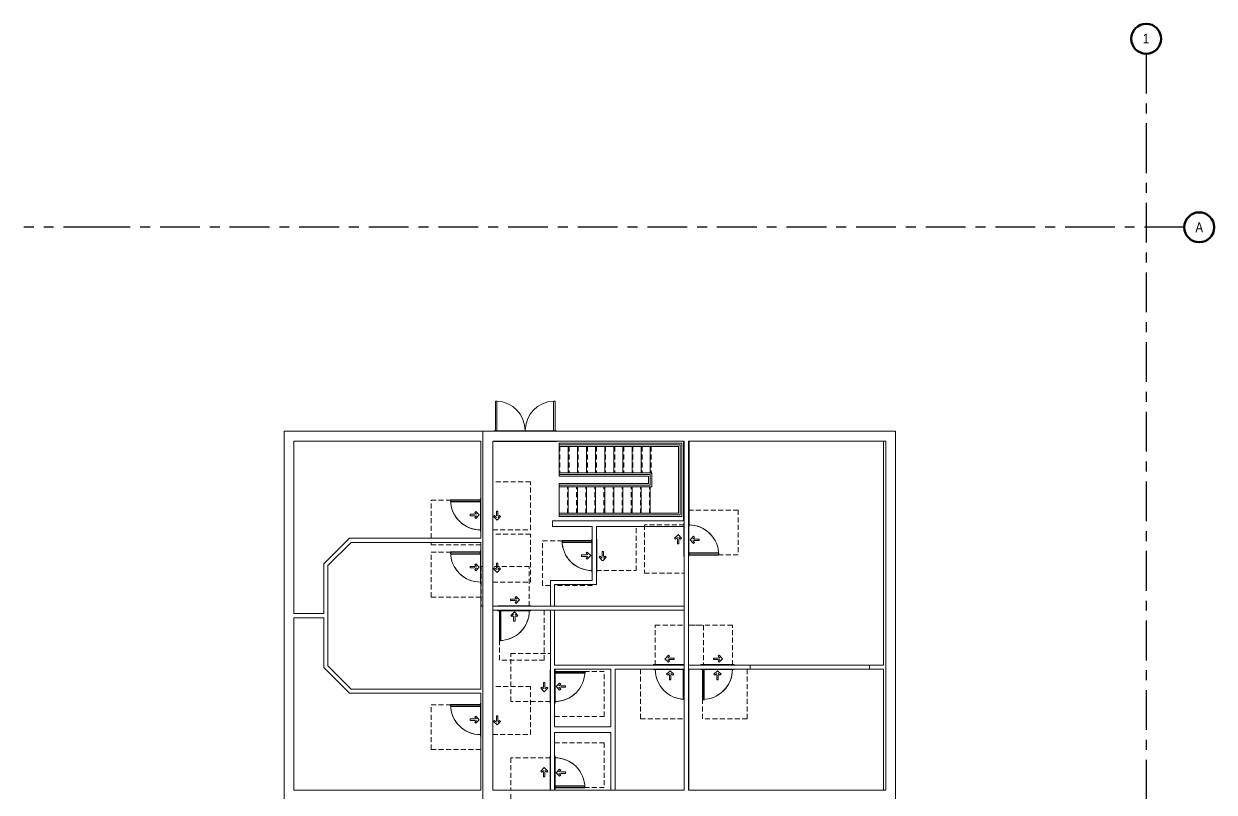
# Model space of a CAD drawing. Header units: inches. Extents: x -84 to 1352, y -748 to 1419.
# Drawn here: x -84 to 1352, y 492 to 1419 of the extents above; entities that cross this region are included whole.
import ezdxf

# ---------------------------------------------------------------- set-up
doc = ezdxf.new("R2010")
doc.units = ezdxf.units.IN
doc.header["$MEASUREMENT"] = 0
for name, pattern in [('ADA Clearance', [9, 6, -3]), ('Grid Line', [84, 48, -12, 12, -12]), ('Overhead', [9.75, 6, -3.75])]:
    doc.linetypes.add(name, pattern=pattern)
for name, color, linetype, lineweight in [('A-DOOR', 31, 'Continuous', 15), ('A-DOOR-FRAM', 31, 'Continuous', 15), ('A-FLOR-HRAL', 11, 'Continuous', 15), ('A-WALL', 113, 'Continuous', 15), ('I-WALL', 2, 'Continuous', 15), ('S-GRID', 1, 'Continuous', 9), ('S-GRID-IDEN', 1, 'Continuous', 50), ('S-STRS', 31, 'Continuous', 15)]:
    doc.layers.add(name, color=color, linetype=linetype, lineweight=lineweight)
doc.styles.add('Arial Narrow', font='ARIALN.TTF', dxfattribs={"height": 12})

# ---------------------------------------------------------------- blocks, each defined once
blk = doc.blocks.new('Door-Single_CE_ - HM Door-2_ HM Frame-V6-ROOF')
at = {"layer": 'A-DOOR', "color": 253, "linetype": 'ADA Clearance'}
for p, q in [((-36, 66), (-33, 66)), ((-36, 6), (-36, 66)), ((-28, 66), (18, 66)), ((18, 66), (18, 6)), ((-0.9, 19), (-0.9, 11.2)), ((0.9, 19), (-0.9, 19)), ((0.9, 19), (0.9, 11.2)), ((-3, 13.4), (-4.3, 12.1)), ((-4.3, 12.1), (0, 7.9)), ((-3, 13.4), (-0.9, 11.2)), ((4.2, 12.1), (0, 7.9)), ((3, 13.4), (0.9, 11.2)), ((3, 13.4), (4.2, 12.1)), ((-18, -8.5), (-18, -54)), ((-2, -9.3), (-6.3, -13.5)), ((-2, -17.8), (-6.3, -13.5)), ((-0.8, -10.5), (-2.9, -12.7)), ((4.8, -12.7), (-2.9, -12.7)), ((-0.8, -10.5), (-2, -9.3)), ((4.8, -14.4), (4.8, -12.7)), ((40, -54), (40, -8.5)), ((4.8, -14.4), (-2.9, -14.4)), ((-0.8, -16.5), (-2.9, -14.4)), ((-0.8, -16.5), (-2, -17.8)), ((-18, -54), (40, -54))]:
    blk.add_line(p, q, dxfattribs=at)
at = {"layer": 'A-DOOR', "color": 53, "lineweight": 25}
for p, q in [((18, 42.5), (16.2, 42.5)), ((16.2, 42.5), (16.2, 6.5)), ((18, 42.5), (16.2, 42.5)), ((16.2, 42.5), (16.2, 6.5)), ((18, 6.5), (18, 42.5)), ((18, 6.5), (18, 42.5)), ((16.2, 6.5), (18, 6.5)), ((18, 6.5), (16.2, 6.5))]:
    blk.add_line(p, q, dxfattribs=at)
at = {"layer": 'A-DOOR', "color": 253}
for end in [179.9988, 180.5, 180.5, 180.5]:
    blk.add_arc((18, 6.5), 36, 90, end, dxfattribs=at)
at = {"layer": 'A-DOOR-FRAM', "color": 253}
for p, q in [((-20, 6.5), (20, 6.5)), ((-20, 6), (-20, 6.5)), ((20, 6.5), (20, 6))]:
    blk.add_line(p, q, dxfattribs=at)
blk = doc.blocks.new('Door-Single_CE_ - HM Door-2_ HM Frame-V7-ROOF')
at = {"layer": 'A-DOOR', "color": 253, "linetype": 'ADA Clearance'}
for p, q in [((-36, 66), (18, 66)), ((-36, 6), (-36, 66)), ((18, 66), (18, 6)), ((-0.9, 19), (-0.9, 11.2)), ((0.9, 19), (-0.9, 19)), ((0.9, 19), (0.9, 11.2)), ((-3, 13.4), (-4.3, 12.1)), ((-4.3, 12.1), (0, 7.9)), ((-3, 13.4), (-0.9, 11.2)), ((4.2, 12.1), (0, 7.9)), ((3, 13.4), (0.9, 11.2)), ((3, 13.4), (4.2, 12.1)), ((-18, -8.5), (-18, -54)), ((-2, -9.3), (-6.3, -13.5)), ((-2, -17.8), (-6.3, -13.5)), ((-0.8, -10.5), (-2.9, -12.7)), ((4.8, -12.7), (-2.9, -12.7)), ((-0.8, -10.5), (-2, -9.3)), ((4.8, -14.4), (4.8, -12.7)), ((40, -54), (40, -8.5)), ((4.8, -14.4), (-2.9, -14.4)), ((-0.8, -16.5), (-2.9, -14.4)), ((-0.8, -16.5), (-2, -17.8)), ((-18, -54), (40, -54))]:
    blk.add_line(p, q, dxfattribs=at)
at = {"layer": 'A-DOOR', "color": 53, "lineweight": 25}
for p, q in [((18, 42.5), (16.2, 42.5)), ((16.2, 42.5), (16.2, 6.5)), ((18, 42.5), (16.2, 42.5)), ((16.2, 42.5), (16.2, 6.5)), ((18, 6.5), (18, 42.5)), ((18, 6.5), (18, 42.5)), ((16.2, 6.5), (18, 6.5)), ((18, 6.5), (16.2, 6.5))]:
    blk.add_line(p, q, dxfattribs=at)
at = {"layer": 'A-DOOR', "color": 253}
for end in [179.9988, 180.5, 180.5, 180.5]:
    blk.add_arc((18, 6.5), 36, 90, end, dxfattribs=at)
at = {"layer": 'A-DOOR-FRAM', "color": 253}
for p, q in [((-20, 6.5), (20, 6.5)), ((-20, 6), (-20, 6.5)), ((20, 6.5), (20, 6))]:
    blk.add_line(p, q, dxfattribs=at)
blk = doc.blocks.new('Door-Single_CE_ - HM Door-2_ HM Frame-V8-ROOF')
at = {"layer": 'A-DOOR', "color": 253, "linetype": 'ADA Clearance'}
for p, q in [((-36, 62.5), (18, 62.5)), ((-36, 2.5), (-36, 62.5)), ((18, 62.5), (18, 2.5)), ((-0.9, 15.5), (-0.9, 7.7)), ((0.9, 15.5), (-0.9, 15.5)), ((0.9, 15.5), (0.9, 7.7)), ((-3, 9.9), (-4.3, 8.6)), ((-4.3, 8.6), (0, 4.4)), ((-3, 9.9), (-0.9, 7.7)), ((4.2, 8.6), (0, 4.4)), ((3, 9.9), (0.9, 7.7)), ((3, 9.9), (4.2, 8.6)), ((-18, -2.5), (-18, -50.5)), ((-2, -5.8), (-6.3, -10)), ((-2, -14.3), (-6.3, -10)), ((-0.8, -7), (-2.9, -9.2)), ((4.8, -9.2), (-2.9, -9.2)), ((4.8, -10.9), (-2.9, -10.9)), ((-0.8, -13), (-2.9, -10.9)), ((-0.8, -7), (-2, -5.8)), ((-0.8, -13), (-2, -14.3)), ((4.8, -10.9), (4.8, -9.2)), ((-18, -50.5), (35, -50.5))]:
    blk.add_line(p, q, dxfattribs=at)
at = {"layer": 'A-DOOR', "color": 53, "lineweight": 25}
for p, q in [((18, 39), (16.2, 39)), ((16.2, 39), (16.2, 3)), ((18, 39), (16.2, 39)), ((16.2, 39), (16.2, 3)), ((18, 3), (18, 39)), ((18, 3), (18, 39)), ((18, 3), (16.2, 3)), ((16.2, 3), (18, 3))]:
    blk.add_line(p, q, dxfattribs=at)
at = {"layer": 'A-DOOR', "color": 253}
for end in [179.9988, 180.5, 180.5, 180.5]:
    blk.add_arc((18, 3), 36, 90, end, dxfattribs=at)
at = {"layer": 'A-DOOR-FRAM', "color": 253}
for p, q in [((-20, 3), (20, 3)), ((-20, 2.5), (-20, 3)), ((20, 3), (20, 2.5)), ((-20, -3), (-20, -2.5)), ((20, -3), (-20, -3)), ((20, -2.5), (20, -3))]:
    blk.add_line(p, q, dxfattribs=at)
blk = doc.blocks.new('Door-Single_CE_ - HM Door-2_ HM Frame-V9-ROOF')
at = {"layer": 'A-DOOR', "color": 253, "linetype": 'ADA Clearance'}
for p, q in [((-18, 50.5), (17, 50.5)), ((-18, 2.5), (-18, 50.5)), ((22, 50.5), (40, 50.5)), ((40, 50.5), (40, 3)), ((-2, 14.3), (-6.3, 10)), ((-2, 5.8), (-6.3, 10)), ((-0.8, 13), (-2.9, 10.9)), ((4.8, 10.9), (-2.9, 10.9)), ((4.8, 9.2), (-2.9, 9.2)), ((-0.8, 7), (-2.9, 9.2)), ((-0.8, 13), (-2, 14.3)), ((-0.8, 7), (-2, 5.8)), ((4.8, 10.9), (4.8, 9.2)), ((-36, -2.5), (-36, -62.5)), ((-4.3, -8.6), (0, -4.4)), ((-3, -9.9), (-4.3, -8.6)), ((-3, -9.9), (-0.9, -7.7)), ((-0.9, -15.5), (-0.9, -7.7)), ((4.2, -8.6), (0, -4.4)), ((0.9, -15.5), (0.9, -7.7)), ((3, -9.9), (0.9, -7.7)), ((3, -9.9), (4.2, -8.6)), ((0.9, -15.5), (-0.9, -15.5)), ((-36, -62.5), (17, -62.5))]:
    blk.add_line(p, q, dxfattribs=at)
at = {"layer": 'A-DOOR', "color": 53, "lineweight": 25}
for p, q in [((16.2, -39), (16.2, -3)), ((16.2, -39), (16.2, -3)), ((17, -3), (16.2, -3)), ((16.2, -3), (17, -3)), ((17, -39), (16.2, -39)), ((17, -39), (16.2, -39))]:
    blk.add_line(p, q, dxfattribs=at)
at = {"layer": 'A-DOOR', "color": 253}
for start in [179.5, 179.5, 179.5, 180.0012]:
    blk.add_arc((18, -3), 36, start, 268.4038, dxfattribs=at)
at = {"layer": 'A-DOOR-FRAM', "color": 253}
for p, q in [((-20, 3), (17, 3)), ((-20, 2.5), (-20, 3)), ((-20, -3), (-20, -2.5)), ((17, -3), (-20, -3))]:
    blk.add_line(p, q, dxfattribs=at)
blk = doc.blocks.new('Door-Double_CE_ - HM Door-2_ HM Frame-5139198-ROOF')
at = {"layer": 'A-DOOR', "color": 253}
for p, q in [((-34.25, 42.5), (-36, 42.5)), ((-36, 42.5), (-36, 6.5)), ((-34.25, 6.5), (-34.25, 42.5)), ((36, 42.5), (34.25, 42.5)), ((34.25, 42.5), (34.25, 6.5)), ((36, 6.5), (36, 42.5)), ((-36, 6.5), (-34.25, 6.5)), ((34.25, 6.5), (36, 6.5))]:
    blk.add_line(p, q, dxfattribs=at)
for centre, start, end in [((-36, 6.5), 0.00117, 87.20673), ((36, 6.5), 92.78435, 179.99883)]:
    blk.add_arc(centre, 36, start, end, dxfattribs=at)
at = {"layer": 'A-DOOR-FRAM', "color": 253}
for p, q in [((-38, 6.5), (-36, 6.5)), ((-38, 6), (-38, 6.5)), ((-34.25, 6.5), (34.25, 6.5)), ((36, 6.5), (38, 6.5)), ((38, 6.5), (38, 6)), ((-38, -6.5), (-38, -6)), ((38, -6.5), (-38, -6.5)), ((38, -6), (38, -6.5))]:
    blk.add_line(p, q, dxfattribs=at)
blk = doc.blocks.new('Railing - Railing-5139451-ROOF')
at = {"layer": 'A-FLOR-HRAL', "color": 253}
for p, q in [((561.6, 877.6), (671.6, 877.6)), ((561.6, 875.6), (561.6, 877.6)), ((671.6, 877.6), (673.6, 877.6)), ((673.6, 877.6), (673.6, 860.8)), ((561.6, 875.6), (671.6, 875.6)), ((561.6, 860.8), (561.6, 862.8)), ((671.6, 862.8), (561.6, 862.8)), ((671.6, 875.6), (671.6, 862.8)), ((673.6, 860.8), (561.6, 860.8))]:
    blk.add_line(p, q, dxfattribs=at)
blk = doc.blocks.new('Railing - Railing-5139455-ROOF')
at = {"layer": 'A-FLOR-HRAL', "color": 253}
for p, q in [((561.6, 911.6), (671.6, 911.6)), ((561.6, 909.6), (561.6, 911.6)), ((561.6, 909.6), (671.6, 909.6)), ((671.6, 911.6), (707.6, 911.6)), ((671.6, 909.6), (705.6, 909.6)), ((705.6, 909.6), (705.6, 828.8)), ((707.6, 911.6), (707.6, 826.8)), ((561.6, 826.8), (561.6, 828.8)), ((671.6, 828.8), (561.6, 828.8)), ((671.6, 826.8), (561.6, 826.8)), ((705.6, 828.8), (671.6, 828.8)), ((707.6, 826.8), (671.6, 826.8))]:
    blk.add_line(p, q, dxfattribs=at)
blk = doc.blocks.new('Door-Single_CE_ - HM Door-2_ HM Frame-V5-ROOF')
at = {"layer": 'A-DOOR', "color": 253, "linetype": 'ADA Clearance'}
for p, q in [((-18, 50.5), (40, 50.5)), ((-18, 2.5), (-18, 50.5)), ((40, 50.5), (40, 2.5)), ((-2, 14.3), (-6.3, 10)), ((-2, 5.8), (-6.3, 10)), ((-0.8, 13), (-2.9, 10.9)), ((4.8, 10.9), (-2.9, 10.9)), ((4.8, 9.2), (-2.9, 9.2)), ((-0.8, 7), (-2.9, 9.2)), ((-0.8, 13), (-2, 14.3)), ((-0.8, 7), (-2, 5.8)), ((4.8, 10.9), (4.8, 9.2)), ((-36, -2.5), (-36, -62.5)), ((-4.3, -8.6), (0, -4.4)), ((-3, -9.9), (-4.3, -8.6)), ((-3, -9.9), (-0.9, -7.7)), ((-0.9, -15.5), (-0.9, -7.7)), ((4.2, -8.6), (0, -4.4)), ((0.9, -15.5), (0.9, -7.7)), ((3, -9.9), (0.9, -7.7)), ((3, -9.9), (4.2, -8.6)), ((18, -62.5), (18, -2.5)), ((0.9, -15.5), (-0.9, -15.5)), ((-36, -62.5), (18, -62.5))]:
    blk.add_line(p, q, dxfattribs=at)
at = {"layer": 'A-DOOR', "color": 53, "lineweight": 25}
for p, q in [((16.2, -39), (16.2, -3)), ((16.2, -39), (16.2, -3)), ((18, -3), (16.2, -3)), ((16.2, -3), (18, -3)), ((18, -3), (18, -39)), ((18, -3), (18, -39)), ((18, -39), (16.2, -39)), ((18, -39), (16.2, -39))]:
    blk.add_line(p, q, dxfattribs=at)
at = {"layer": 'A-DOOR', "color": 253}
for start in [179.5, 179.5, 179.5, 180.0012]:
    blk.add_arc((18, -3), 36, start, 270, dxfattribs=at)
at = {"layer": 'A-DOOR-FRAM', "color": 253}
for p, q in [((-20, 3), (20, 3)), ((-20, 2.5), (-20, 3)), ((20, 3), (20, 2.5)), ((-20, -3), (-20, -2.5)), ((20, -3), (-20, -3)), ((20, -2.5), (20, -3))]:
    blk.add_line(p, q, dxfattribs=at)
blk = doc.blocks.new('Door-Single_CE_ - HM Door-2_ HM Frame-V11-ROOF')
at = {"layer": 'A-DOOR', "color": 253, "linetype": 'ADA Clearance'}
for p, q in [((-36, 62.5), (18, 62.5)), ((-36, 2.5), (-36, 62.5)), ((18, 62.5), (18, 2.5)), ((-0.9, 15.5), (-0.9, 7.7)), ((0.9, 15.5), (-0.9, 15.5)), ((0.9, 15.5), (0.9, 7.7)), ((-3, 9.9), (-4.3, 8.6)), ((-4.3, 8.6), (0, 4.4)), ((-3, 9.9), (-0.9, 7.7)), ((4.2, 8.6), (0, 4.4)), ((3, 9.9), (0.9, 7.7)), ((3, 9.9), (4.2, 8.6)), ((-18, -2.5), (-18, -50.5)), ((-2, -5.8), (-6.3, -10)), ((-2, -14.3), (-6.3, -10)), ((-0.8, -7), (-2.9, -9.2)), ((4.8, -9.2), (-2.9, -9.2)), ((4.8, -10.9), (-2.9, -10.9)), ((-0.8, -13), (-2.9, -10.9)), ((-0.8, -7), (-2, -5.8)), ((-0.8, -13), (-2, -14.3)), ((4.8, -10.9), (4.8, -9.2)), ((40, -50.5), (40, -2.5)), ((-18, -50.5), (21, -50.5)), ((26, -50.5), (40, -50.5))]:
    blk.add_line(p, q, dxfattribs=at)
at = {"layer": 'A-DOOR', "color": 53, "lineweight": 25}
for p, q in [((18, 39), (16.2, 39)), ((16.2, 39), (16.2, 3)), ((18, 39), (16.2, 39)), ((16.2, 39), (16.2, 3)), ((18, 3), (18, 39)), ((18, 3), (18, 39)), ((18, 3), (16.2, 3)), ((16.2, 3), (18, 3))]:
    blk.add_line(p, q, dxfattribs=at)
at = {"layer": 'A-DOOR', "color": 253}
for end in [179.9988, 180.5, 180.5, 180.5]:
    blk.add_arc((18, 3), 36, 90, end, dxfattribs=at)
at = {"layer": 'A-DOOR-FRAM', "color": 253}
for p, q in [((-20, 3), (20, 3)), ((-20, 2.5), (-20, 3)), ((20, 3), (20, 2.5)), ((-20, -3), (-20, -2.5)), ((20, -3), (-20, -3)), ((20, -2.5), (20, -3))]:
    blk.add_line(p, q, dxfattribs=at)
blk = doc.blocks.new('Door-Single_CE_ - HM Door-2_ HM Frame-V16-ROOF')
at = {"layer": 'A-DOOR', "color": 253, "linetype": 'ADA Clearance'}
for p, q in [((-36, 62.5), (18, 62.5)), ((-36, 53), (-36, 62.5)), ((18, 62.5), (18, 2.5)), ((-36, 2.5), (-36, 48)), ((-0.9, 15.5), (-0.9, 7.7)), ((0.9, 15.5), (-0.9, 15.5)), ((0.9, 15.5), (0.9, 7.7)), ((-35, 2.5), (-36, 2.5)), ((-3, 9.9), (-4.3, 8.6)), ((-4.3, 8.6), (0, 4.4)), ((-3, 9.9), (-0.9, 7.7)), ((4.2, 8.6), (0, 4.4)), ((3, 9.9), (0.9, 7.7)), ((3, 9.9), (4.2, 8.6)), ((-18, -2.5), (-18, -50.5)), ((-2, -5.8), (-6.3, -10)), ((-2, -14.3), (-6.3, -10)), ((-0.8, -7), (-2.9, -9.2)), ((4.8, -9.2), (-2.9, -9.2)), ((4.8, -10.9), (-2.9, -10.9)), ((-0.8, -13), (-2.9, -10.9)), ((-0.8, -7), (-2, -5.8)), ((-0.8, -13), (-2, -14.3)), ((4.8, -10.9), (4.8, -9.2)), ((-18, -50.5), (35, -50.5))]:
    blk.add_line(p, q, dxfattribs=at)
at = {"layer": 'A-DOOR', "color": 53, "lineweight": 25}
for p, q in [((18, 39), (16.2, 39)), ((16.2, 39), (16.2, 3)), ((18, 39), (16.2, 39)), ((16.2, 39), (16.2, 3)), ((18, 3), (18, 39)), ((18, 3), (18, 39)), ((18, 3), (16.2, 3)), ((16.2, 3), (18, 3))]:
    blk.add_line(p, q, dxfattribs=at)
at = {"layer": 'A-DOOR', "color": 253}
for end in [179.9988, 180.5, 180.5, 180.5]:
    blk.add_arc((18, 3), 36, 90, end, dxfattribs=at)
at = {"layer": 'A-DOOR-FRAM', "color": 253}
for p, q in [((-20, 3), (20, 3)), ((-20, 2.5), (-20, 3)), ((20, 3), (20, 2.5)), ((-20, -3), (-20, -2.5)), ((20, -3), (-20, -3)), ((20, -2.5), (20, -3))]:
    blk.add_line(p, q, dxfattribs=at)
blk = doc.blocks.new('Door-Single_CE_ - HM Door-2_ HM Frame-V18-ROOF')
at = {"layer": 'A-DOOR', "color": 253, "linetype": 'ADA Clearance'}
for p, q in [((-36, 62.5), (18, 62.5)), ((-36, 2.5), (-36, 62.5)), ((18, 62.5), (18, 2.5)), ((-0.9, 15.5), (-0.9, 7.7)), ((0.9, 15.5), (-0.9, 15.5)), ((0.9, 15.5), (0.9, 7.7)), ((-3, 9.9), (-4.3, 8.6)), ((-4.3, 8.6), (0, 4.4)), ((-3, 9.9), (-0.9, 7.7)), ((4.2, 8.6), (0, 4.4)), ((3, 9.9), (0.9, 7.7)), ((3, 9.9), (4.2, 8.6)), ((-18, -2.5), (-18, -50.5)), ((-2, -5.8), (-6.3, -10)), ((-2, -14.3), (-6.3, -10)), ((-0.8, -7), (-2.9, -9.2)), ((4.8, -9.2), (-2.9, -9.2)), ((4.8, -10.9), (-2.9, -10.9)), ((-0.8, -13), (-2.9, -10.9)), ((-0.8, -7), (-2, -5.8)), ((-0.8, -13), (-2, -14.3)), ((4.8, -10.9), (4.8, -9.2)), ((40, -50.5), (40, -2.5)), ((-18, -50.5), (40, -50.5))]:
    blk.add_line(p, q, dxfattribs=at)
at = {"layer": 'A-DOOR', "color": 53, "lineweight": 25}
for p, q in [((18, 39), (16.2, 39)), ((16.2, 39), (16.2, 3)), ((18, 39), (16.2, 39)), ((16.2, 39), (16.2, 3)), ((18, 3), (18, 39)), ((18, 3), (18, 39)), ((18, 3), (16.2, 3)), ((16.2, 3), (18, 3))]:
    blk.add_line(p, q, dxfattribs=at)
at = {"layer": 'A-DOOR', "color": 253}
for end in [179.9988, 180.5, 180.5, 180.5]:
    blk.add_arc((18, 3), 36, 90, end, dxfattribs=at)
at = {"layer": 'A-DOOR-FRAM', "color": 253}
for p, q in [((-20, 3), (20, 3)), ((-20, 2.5), (-20, 3)), ((20, 3), (20, 2.5)), ((-20, -3), (-20, -2.5)), ((20, -3), (-20, -3)), ((20, -2.5), (20, -3))]:
    blk.add_line(p, q, dxfattribs=at)
blk = doc.blocks.new('Door-Single_CE_ - HM Door-2_ HM Frame-V19-ROOF')
at = {"layer": 'A-DOOR', "color": 253, "linetype": 'ADA Clearance'}
for p, q in [((-36, 62.5), (18, 62.5)), ((-36, 2.5), (-36, 62.5)), ((18, 62.5), (18, 2.5)), ((-0.9, 15.5), (-0.9, 7.7)), ((0.9, 15.5), (-0.9, 15.5)), ((0.9, 15.5), (0.9, 7.7)), ((-3, 9.9), (-4.3, 8.6)), ((-4.3, 8.6), (0, 4.4)), ((-3, 9.9), (-0.9, 7.7)), ((4.2, 8.6), (0, 4.4)), ((3, 9.9), (0.9, 7.7)), ((3, 9.9), (4.2, 8.6)), ((-18, -2.5), (-18, -50.5)), ((-2, -5.8), (-6.3, -10)), ((-2, -14.3), (-6.3, -10)), ((-0.8, -7), (-2.9, -9.2)), ((4.8, -9.2), (-2.9, -9.2)), ((4.8, -10.9), (-2.9, -10.9)), ((-0.8, -13), (-2.9, -10.9)), ((-0.8, -7), (-2, -5.8)), ((-0.8, -13), (-2, -14.3)), ((4.8, -10.9), (4.8, -9.2)), ((40, -2.5), (38, -2.5)), ((40, -50.5), (40, -2.5)), ((-18, -50.5), (26, -50.5)), ((38, -50.5), (40, -50.5))]:
    blk.add_line(p, q, dxfattribs=at)
at = {"layer": 'A-DOOR', "color": 53, "lineweight": 25}
for p, q in [((18, 39), (16.2, 39)), ((16.2, 39), (16.2, 3)), ((18, 39), (16.2, 39)), ((16.2, 39), (16.2, 3)), ((18, 3), (18, 39)), ((18, 3), (18, 39)), ((18, 3), (16.2, 3)), ((16.2, 3), (18, 3))]:
    blk.add_line(p, q, dxfattribs=at)
at = {"layer": 'A-DOOR', "color": 253}
for end in [179.9988, 180.5, 180.5, 180.5]:
    blk.add_arc((18, 3), 36, 90, end, dxfattribs=at)
at = {"layer": 'A-DOOR-FRAM', "color": 253}
for p, q in [((-20, 3), (20, 3)), ((-20, 2.5), (-20, 3)), ((20, 3), (20, 2.5)), ((-20, -3), (-20, -2.5)), ((20, -3), (-20, -3)), ((20, -2.5), (20, -3))]:
    blk.add_line(p, q, dxfattribs=at)
blk = doc.blocks.new('Grid - Grid Head-Circle_CE_-46466-ROOF')
at = {"layer": 'S-GRID-IDEN'}
blk.add_circle((0, 0), 0.188, dxfattribs=at)

msp = doc.modelspace()

# ---------------------------------------------------------------- linework, layer by layer
at = {"layer": 'A-WALL', "color": 253}
for p, q in [((229.6, -4.2), (229.6, 927.8)), ((229.6, 927.8), (967.6, 927.8)), ((469.6, -748.2), (469.6, 927.8)), ((967.6, 927.8), (967.6, -4.2)), ((241.6, 915.8), (241.6, 707.8)), ((467.1, 915.8), (241.6, 915.8)), ((467.1, 798.8), (467.1, 915.8)), ((481.6, 915.8), (481.6, 494.8)), ((712.6, 915.8), (481.6, 915.8)), ((955.6, 915.8), (717.6, 915.8)), ((953.1, 645.8), (953.1, 915.8)), ((955.6, 494.8), (955.6, 915.8)), ((467.1, 616.8), (467.1, 793.8)), ((241.6, 702.8), (241.6, 494.8)), ((953.1, 494.8), (953.1, 640.8)), ((467.1, 494.8), (467.1, 611.8))]:
    msp.add_line(p, q, dxfattribs=at)
at = {"layer": 'I-WALL', "color": 253}
for p, q in [((711.6, 819.8), (711.6, 915.8)), ((712.6, 494.8), (712.6, 915.8)), ((717.6, 915.8), (717.6, 494.8)), ((718.6, 915.8), (718.6, 812.8)), ((553.6, 819.8), (711.6, 819.8)), ((553.6, 812.8), (553.6, 819.8)), ((601.6, 812.8), (553.6, 812.8)), ((601.6, 747.8), (601.6, 812.8)), ((712.1, 812.8), (606.6, 812.8)), ((606.6, 812.8), (606.6, 742.8)), ((718.1, 812.8), (718.6, 812.8)), ((277.6, 767.8), (308.6, 798.8)), ((310.7, 793.8), (282.6, 765.8)), ((308.6, 798.8), (467.1, 798.8)), ((467.1, 793.8), (310.7, 793.8)), ((277.6, 707.8), (277.6, 767.8)), ((282.6, 765.8), (282.6, 644.9)), ((551.1, 747.8), (601.6, 747.8)), ((551.1, 716.8), (551.1, 747.8)), ((606.6, 742.8), (556.1, 742.8)), ((556.1, 742.8), (556.1, 716.8)), ((241.6, 707.8), (277.6, 707.8)), ((481.6, 716.8), (712.6, 716.8)), ((712.6, 711.8), (481.6, 711.8)), ((551.1, 494.8), (551.1, 711.8)), ((556.1, 711.8), (556.1, 645.8)), ((277.6, 702.8), (241.6, 702.8)), ((277.6, 642.8), (277.6, 702.8)), ((308.6, 611.8), (277.6, 642.8)), ((282.6, 644.9), (310.7, 616.8)), ((556.1, 645.8), (712.6, 645.8)), ((624.1, 640.8), (556.1, 640.8)), ((556.1, 640.8), (556.1, 571.3)), ((624.1, 571.3), (624.1, 640.8)), ((712.6, 640.8), (629.1, 640.8)), ((629.1, 640.8), (629.1, 494.8)), ((717.6, 645.8), (953.1, 645.8)), ((953.1, 640.8), (718.1, 640.8)), ((718.1, 640.8), (718.1, 494.8)), ((792.1, 640.8), (792.1, 645.8)), ((936.1, 645.8), (936.1, 640.8)), ((467.1, 611.8), (308.6, 611.8)), ((310.7, 616.8), (467.1, 616.8)), ((556.1, 571.3), (624.1, 571.3)), ((624.1, 564.3), (556.1, 564.3)), ((556.1, 564.3), (556.1, 494.8)), ((624.1, 494.8), (624.1, 564.3)), ((241.6, 494.8), (467.1, 494.8)), ((481.6, 494.8), (712.6, 494.8)), ((717.6, 494.8), (955.6, 494.8))]:
    msp.add_line(p, q, dxfattribs=at)
at = {"layer": 'S-GRID', "linetype": 'Grid Line', "lineweight": 25}
for p, q in [((1270, 1383.4), (1270, 1287.4)), ((1270, 1287.4), (1270, 13)), ((11.6, 1173.9), (-84.4, 1173.9)), ((1220, 1173.9), (11.6, 1173.9)), ((1316, 1173.9), (1220, 1173.9))]:
    msp.add_line(p, q, dxfattribs=at)
at = {"layer": 'S-STRS', "color": 253}
for p, q in [((561.6, 913.6), (561.6, 911.6)), ((561.6, 913.6), (672.6, 913.6)), ((561.6, 909.6), (561.6, 877.6)), ((572.6, 909.6), (572.6, 877.6)), ((583.6, 909.6), (583.6, 877.6)), ((594.6, 909.6), (594.6, 877.6)), ((605.6, 909.6), (605.6, 877.6)), ((616.6, 909.6), (616.6, 877.6)), ((627.6, 909.6), (627.6, 877.6)), ((638.6, 909.6), (638.6, 877.6)), ((649.6, 909.6), (649.6, 877.6)), ((660.6, 909.6), (660.6, 877.6)), ((671.6, 909.6), (671.6, 877.6)), ((709.6, 913.6), (672.6, 913.6)), ((709.6, 824.8), (709.6, 913.6)), ((561.6, 875.6), (561.6, 873.6)), ((561.6, 873.6), (669.6, 873.6)), ((561.6, 864.8), (561.6, 862.8)), ((669.6, 864.8), (561.6, 864.8)), ((669.6, 873.6), (669.6, 864.8)), ((561.6, 828.8), (561.6, 860.8)), ((572.6, 828.8), (572.6, 860.8)), ((583.6, 828.8), (583.6, 860.8)), ((594.6, 828.8), (594.6, 860.8)), ((605.6, 828.8), (605.6, 860.8)), ((616.6, 828.8), (616.6, 860.8)), ((627.6, 828.8), (627.6, 860.8)), ((638.6, 828.8), (638.6, 860.8)), ((649.6, 828.8), (649.6, 860.8)), ((660.6, 828.8), (660.6, 860.8)), ((671.6, 828.8), (671.6, 860.8)), ((561.6, 826.8), (561.6, 824.8)), ((681.7, 824.8), (561.6, 824.8)), ((681.7, 824.8), (709.6, 824.8))]:
    msp.add_line(p, q, dxfattribs=at)
at = {"layer": 'S-STRS', "color": 253, "linetype": 'Overhead'}
for p, q in [((562.6, 909.6), (562.6, 877.6)), ((573.6, 909.6), (573.6, 877.6)), ((584.6, 909.6), (584.6, 877.6)), ((595.6, 909.6), (595.6, 877.6)), ((606.6, 909.6), (606.6, 877.6)), ((617.6, 909.6), (617.6, 877.6)), ((628.6, 909.6), (628.6, 877.6)), ((639.6, 909.6), (639.6, 877.6)), ((650.6, 909.6), (650.6, 877.6)), ((661.6, 909.6), (661.6, 877.6)), ((672.6, 909.6), (672.6, 876.6)), ((571.6, 828.8), (571.6, 860.8)), ((582.6, 828.8), (582.6, 860.8)), ((593.6, 828.8), (593.6, 860.8)), ((604.6, 828.8), (604.6, 860.8)), ((615.6, 828.8), (615.6, 860.8)), ((626.6, 828.8), (626.6, 860.8)), ((637.6, 828.8), (637.6, 860.8)), ((648.6, 828.8), (648.6, 860.8)), ((659.6, 828.8), (659.6, 860.8)), ((670.6, 828.8), (670.6, 860.8))]:
    msp.add_line(p, q, dxfattribs=at)

# ---------------------------------------------------------------- block references
at = {"layer": 'A-DOOR', "color": 253}
for name, p in [('Door-Double_CE_ - HM Door-2_ HM Frame-5139198-ROOF', (520.6, 921.8)), ('Door-Single_CE_ - HM Door-2_ HM Frame-V9-ROOF', (695.6, 643.3))]:
    msp.add_blockref(name, p, dxfattribs=at)
for name, p, rotation in [('Door-Single_CE_ - HM Door-2_ HM Frame-V6-ROOF', (473.1, 826.8), 89.99999999999991), ('Door-Single_CE_ - HM Door-2_ HM Frame-V18-ROOF', (715.1, 796.8), 269.9999999999999), ('Door-Single_CE_ - HM Door-2_ HM Frame-V16-ROOF', (604.1, 777.8), 89.99999999999989), ('Door-Single_CE_ - HM Door-2_ HM Frame-V7-ROOF', (473.1, 763.8), 89.99999999999991), ('Door-Single_CE_ - HM Door-2_ HM Frame-V19-ROOF', (507.6, 714.3), 180), ('Door-Single_CE_ - HM Door-2_ HM Frame-V8-ROOF', (752.6, 643.3), 180), ('Door-Single_CE_ - HM Door-2_ HM Frame-V5-ROOF', (553.6, 619.8), 89.99999999999991), ('Door-Single_CE_ - HM Door-2_ HM Frame-V7-ROOF', (473.1, 579.8), 89.99999999999991), ('Door-Single_CE_ - HM Door-2_ HM Frame-V11-ROOF', (553.6, 515.8), 269.9999999999999)]:
    msp.add_blockref(name, p, dxfattribs=dict(at, rotation=rotation))
at = {"layer": 'A-FLOR-HRAL', "color": 253}
for name in ['Railing - Railing-5139455-ROOF', 'Railing - Railing-5139451-ROOF']:
    msp.add_blockref(name, (0, 0), dxfattribs=at)
at = {"layer": 'S-GRID-IDEN', "xscale": 95.99999999999994, "yscale": 95.99999999999994, "zscale": 95.99999999999994}
for p, rotation in [((1270, 1401.4), 180), ((1334, 1173.9), 90.00000000000011)]:
    msp.add_blockref('Grid - Grid Head-Circle_CE_-46466-ROOF', p, dxfattribs=dict(at, rotation=rotation))

# ---------------------------------------------------------------- next in the draw order: texts
at = {"layer": 'S-GRID-IDEN', "lineweight": 9, "char_height": 12, "attachment_point": 1, "style": 'Arial Narrow', "bg_fill": 3, "box_fill_scale": 1.25, "bg_fill_color": 9, "bg_fill_true_color": 13158600, "bg_fill_transparency": 0}
for s, insert, width in [('1', (1266, 1407.7), 9.393), ('A', (1329.4, 1180), 11.211)]:
    msp.add_mtext(s, dxfattribs=dict(at, insert=insert, width=width))

doc.saveas('drawing.dxf')
